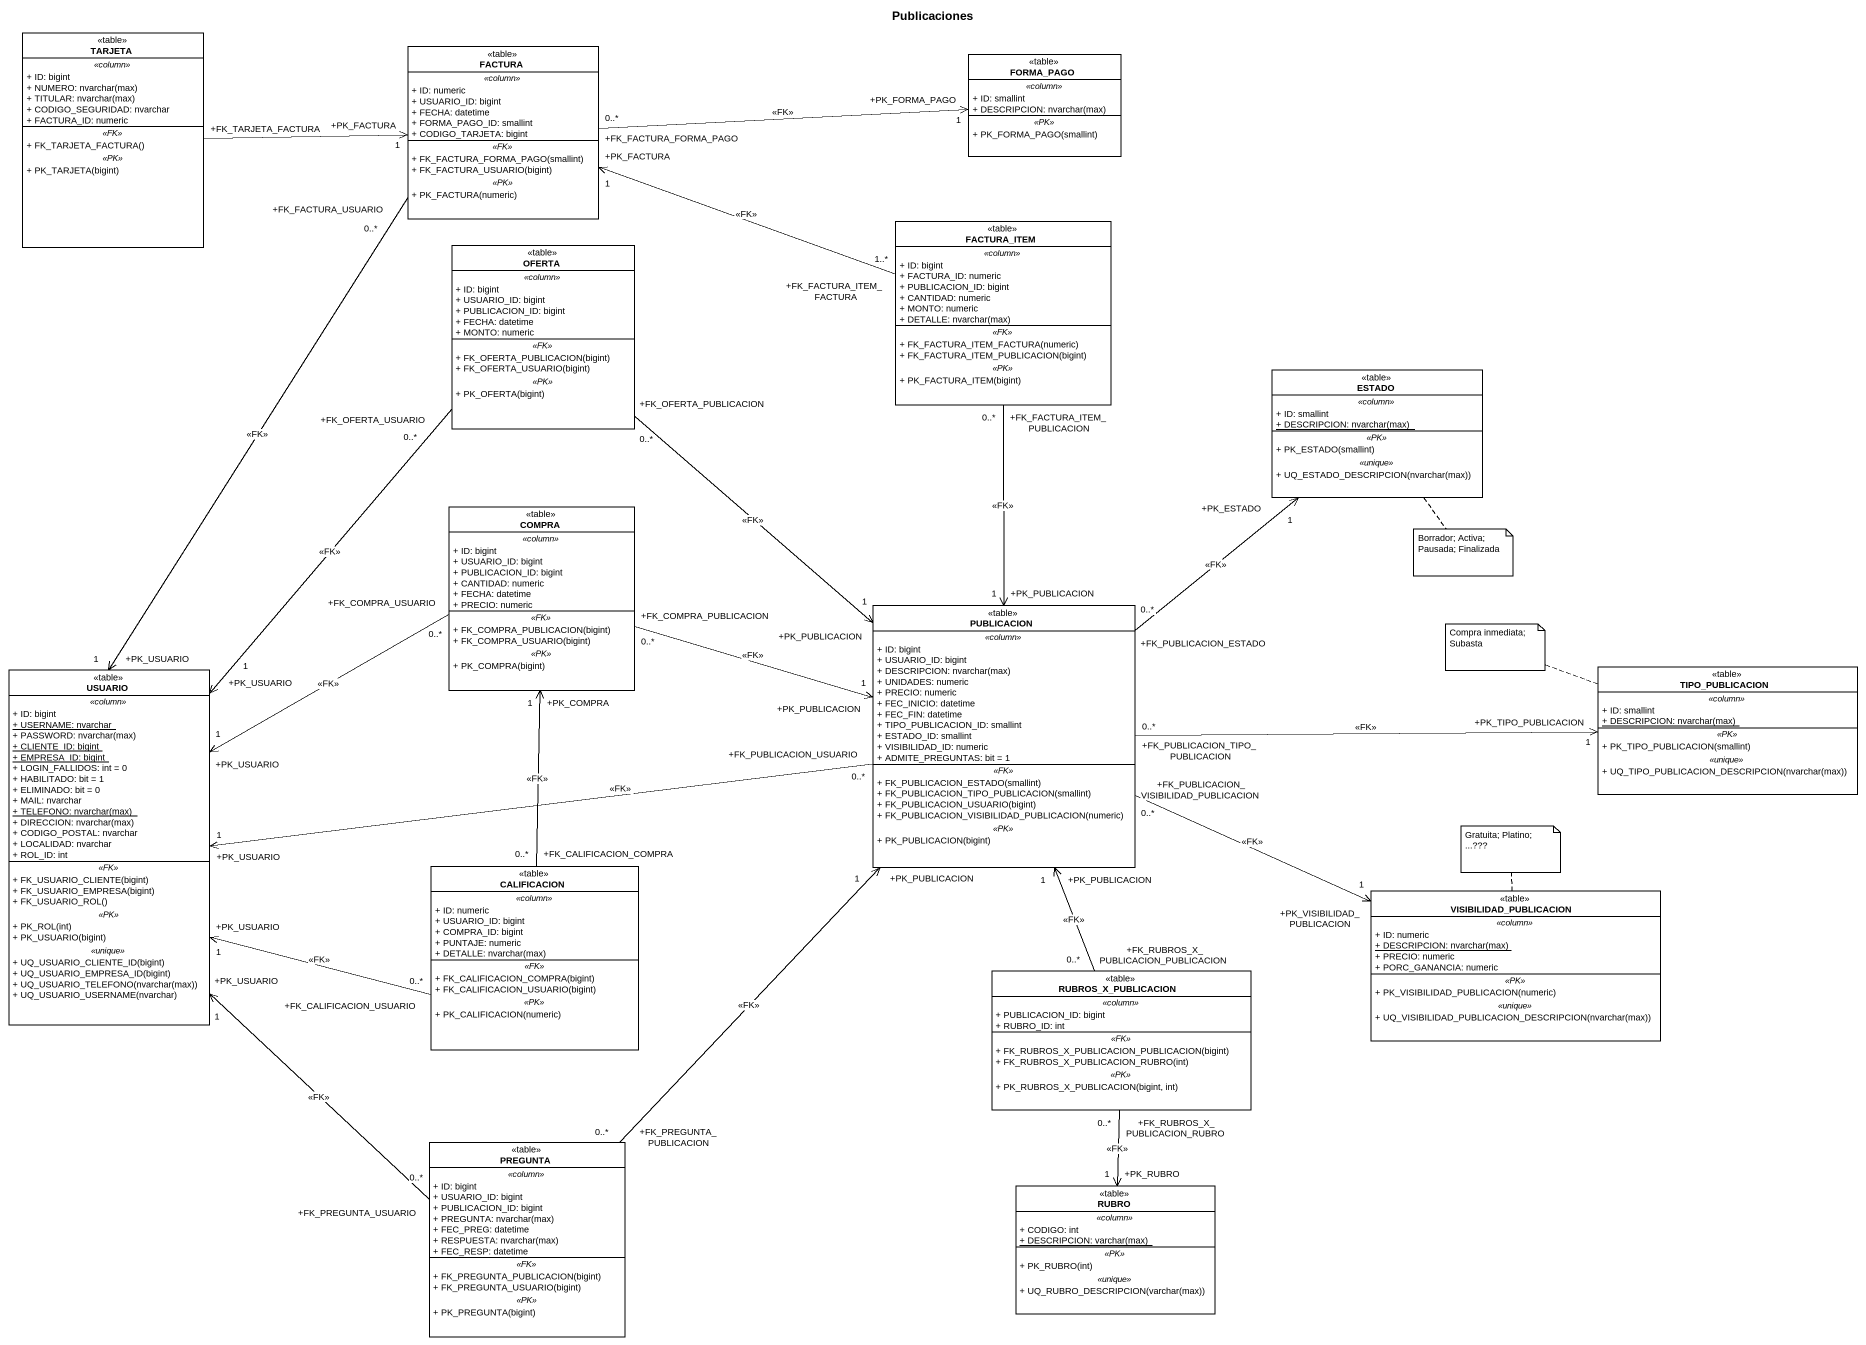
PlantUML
@startuml
title Publicaciones
hide circle
hide empty members
skinparam classAttributeIconSize 0
class TARJETA <<table>> {
  .. <<column>> ..
  + ID: bigint
  {field} + NUMERO: nvarchar(max)
  {field} + TITULAR: nvarchar(max)
  + CODIGO_SEGURIDAD: nvarchar
  + FACTURA_ID: numeric
  .. <<FK>> ..
  + FK_TARJETA_FACTURA()
  .. <<PK>> ..
  + PK_TARJETA(bigint)
}
class FACTURA <<table>> {
  .. <<column>> ..
  + ID: numeric
  + USUARIO_ID: bigint
  + FECHA: datetime
  + FORMA_PAGO_ID: smallint
  + CODIGO_TARJETA: bigint
  .. <<FK>> ..
  + FK_FACTURA_FORMA_PAGO(smallint)
  + FK_FACTURA_USUARIO(bigint)
  .. <<PK>> ..
  + PK_FACTURA(numeric)
}
class FORMA_PAGO <<table>> {
  .. <<column>> ..
  + ID: smallint
  {field} + DESCRIPCION: nvarchar(max)
  .. <<PK>> ..
  + PK_FORMA_PAGO(smallint)
}
class FACTURA_ITEM <<table>> {
  .. <<column>> ..
  + ID: bigint
  + FACTURA_ID: numeric
  + PUBLICACION_ID: bigint
  + CANTIDAD: numeric
  + MONTO: numeric
  {field} + DETALLE: nvarchar(max)
  .. <<FK>> ..
  + FK_FACTURA_ITEM_FACTURA(numeric)
  + FK_FACTURA_ITEM_PUBLICACION(bigint)
  .. <<PK>> ..
  + PK_FACTURA_ITEM(bigint)
}
class OFERTA <<table>> {
  .. <<column>> ..
  + ID: bigint
  + USUARIO_ID: bigint
  + PUBLICACION_ID: bigint
  + FECHA: datetime
  + MONTO: numeric
  .. <<FK>> ..
  + FK_OFERTA_PUBLICACION(bigint)
  + FK_OFERTA_USUARIO(bigint)
  .. <<PK>> ..
  + PK_OFERTA(bigint)
}
class ESTADO <<table>> {
  .. <<column>> ..
  + ID: smallint
  {static} {field} + DESCRIPCION: nvarchar(max)
  .. <<PK>> ..
  + PK_ESTADO(smallint)
  .. <<unique>> ..
  + UQ_ESTADO_DESCRIPCION(nvarchar(max))
}
class COMPRA <<table>> {
  .. <<column>> ..
  + ID: bigint
  + USUARIO_ID: bigint
  + PUBLICACION_ID: bigint
  + CANTIDAD: numeric
  + FECHA: datetime
  + PRECIO: numeric
  .. <<FK>> ..
  + FK_COMPRA_PUBLICACION(bigint)
  + FK_COMPRA_USUARIO(bigint)
  .. <<PK>> ..
  + PK_COMPRA(bigint)
}
class PUBLICACION <<table>> {
  .. <<column>> ..
  + ID: bigint
  + USUARIO_ID: bigint
  {field} + DESCRIPCION: nvarchar(max)
  + UNIDADES: numeric
  + PRECIO: numeric
  + FEC_INICIO: datetime
  + FEC_FIN: datetime
  + TIPO_PUBLICACION_ID: smallint
  + ESTADO_ID: smallint
  + VISIBILIDAD_ID: numeric
  + ADMITE_PREGUNTAS: bit = 1
  .. <<FK>> ..
  + FK_PUBLICACION_ESTADO(smallint)
  + FK_PUBLICACION_TIPO_PUBLICACION(smallint)
  + FK_PUBLICACION_USUARIO(bigint)
  + FK_PUBLICACION_VISIBILIDAD_PUBLICACION(numeric)
  .. <<PK>> ..
  + PK_PUBLICACION(bigint)
}
class USUARIO <<table>> {
  .. <<column>> ..
  + ID: bigint
  {static} + USERNAME: nvarchar
  {field} + PASSWORD: nvarchar(max)
  {static} + CLIENTE_ID: bigint
  {static} + EMPRESA_ID: bigint
  + LOGIN_FALLIDOS: int = 0
  + HABILITADO: bit = 1
  + ELIMINADO: bit = 0
  + MAIL: nvarchar
  {static} {field} + TELEFONO: nvarchar(max)
  {field} + DIRECCION: nvarchar(max)
  + CODIGO_POSTAL: nvarchar
  + LOCALIDAD: nvarchar
  + ROL_ID: int
  .. <<FK>> ..
  + FK_USUARIO_CLIENTE(bigint)
  + FK_USUARIO_EMPRESA(bigint)
  + FK_USUARIO_ROL()
  .. <<PK>> ..
  + PK_ROL(int)
  + PK_USUARIO(bigint)
  .. <<unique>> ..
  + UQ_USUARIO_CLIENTE_ID(bigint)
  + UQ_USUARIO_EMPRESA_ID(bigint)
  + UQ_USUARIO_TELEFONO(nvarchar(max))
  + UQ_USUARIO_USERNAME(nvarchar)
}
class TIPO_PUBLICACION <<table>> {
  .. <<column>> ..
  + ID: smallint
  {static} {field} + DESCRIPCION: nvarchar(max)
  .. <<PK>> ..
  + PK_TIPO_PUBLICACION(smallint)
  .. <<unique>> ..
  + UQ_TIPO_PUBLICACION_DESCRIPCION(nvarchar(max))
}
class CALIFICACION <<table>> {
  .. <<column>> ..
  + ID: numeric
  + USUARIO_ID: bigint
  + COMPRA_ID: bigint
  + PUNTAJE: numeric
  {field} + DETALLE: nvarchar(max)
  .. <<FK>> ..
  + FK_CALIFICACION_COMPRA(bigint)
  + FK_CALIFICACION_USUARIO(bigint)
  .. <<PK>> ..
  + PK_CALIFICACION(numeric)
}
class VISIBILIDAD_PUBLICACION <<table>> {
  .. <<column>> ..
  + ID: numeric
  {static} {field} + DESCRIPCION: nvarchar(max)
  + PRECIO: numeric
  + PORC_GANANCIA: numeric
  .. <<PK>> ..
  + PK_VISIBILIDAD_PUBLICACION(numeric)
  .. <<unique>> ..
  + UQ_VISIBILIDAD_PUBLICACION_DESCRIPCION(nvarchar(max))
}
class RUBROS_X_PUBLICACION <<table>> {
  .. <<column>> ..
  + PUBLICACION_ID: bigint
  + RUBRO_ID: int
  .. <<FK>> ..
  + FK_RUBROS_X_PUBLICACION_PUBLICACION(bigint)
  + FK_RUBROS_X_PUBLICACION_RUBRO(int)
  .. <<PK>> ..
  + PK_RUBROS_X_PUBLICACION(bigint, int)
}
class PREGUNTA <<table>> {
  .. <<column>> ..
  + ID: bigint
  + USUARIO_ID: bigint
  + PUBLICACION_ID: bigint
  {field} + PREGUNTA: nvarchar(max)
  + FEC_PREG: datetime
  {field} + RESPUESTA: nvarchar(max)
  + FEC_RESP: datetime
  .. <<FK>> ..
  + FK_PREGUNTA_PUBLICACION(bigint)
  + FK_PREGUNTA_USUARIO(bigint)
  .. <<PK>> ..
  + PK_PREGUNTA(bigint)
}
class RUBRO <<table>> {
  .. <<column>> ..
  + CODIGO: int
  {static} {field} + DESCRIPCION: varchar(max)
  .. <<PK>> ..
  + PK_RUBRO(int)
  .. <<unique>> ..
  + UQ_RUBRO_DESCRIPCION(varchar(max))
}
TARJETA "+FK_TARJETA_FACTURA" -right-> "+PK_FACTURA\n1" FACTURA
FACTURA "+FK_FACTURA_FORMA_PAGO\n0..*" -right-> "+PK_FORMA_PAGO\n1" FORMA_PAGO : <<FK>>
FACTURA "+FK_FACTURA_USUARIO\n0..*" --> "+PK_USUARIO\n1" USUARIO : <<FK>>
FACTURA_ITEM "+FK_FACTURA_ITEM_FACTURA\n1..*" -left-> "+PK_FACTURA\n1" FACTURA : <<FK>>
FACTURA_ITEM "+FK_FACTURA_ITEM_PUBLICACION\n0..*" --> "+PK_PUBLICACION\n1" PUBLICACION : <<FK>>
OFERTA "+FK_OFERTA_PUBLICACION\n0..*" --> "+PK_PUBLICACION\n1" PUBLICACION : <<FK>>
OFERTA "+FK_OFERTA_USUARIO\n0..*" --> "+PK_USUARIO\n1" USUARIO : <<FK>>
COMPRA "+FK_COMPRA_PUBLICACION\n0..*" -right-> "+PK_PUBLICACION\n1" PUBLICACION : <<FK>>
COMPRA "+FK_COMPRA_USUARIO\n0..*" -left-> "+PK_USUARIO\n1" USUARIO : <<FK>>
PUBLICACION "+FK_PUBLICACION_ESTADO\n0..*" -up-> "+PK_ESTADO\n1" ESTADO : <<FK>>
PUBLICACION "+FK_PUBLICACION_USUARIO\n0..*" -left-> "+PK_USUARIO\n1" USUARIO : <<FK>>
PUBLICACION "+FK_PUBLICACION_TIPO_PUBLICACION\n0..*" -right-> "+PK_TIPO_PUBLICACION\n1" TIPO_PUBLICACION : <<FK>>
PUBLICACION "+FK_PUBLICACION_VISIBILIDAD_PUBLICACION\n0..*" -right-> "+PK_VISIBILIDAD_PUBLICACION\n1" VISIBILIDAD_PUBLICACION : <<FK>>
CALIFICACION "+FK_CALIFICACION_COMPRA\n0..*" -up-> "+PK_COMPRA\n1" COMPRA : <<FK>>
CALIFICACION "+FK_CALIFICACION_USUARIO\n0..*" -left-> "+PK_USUARIO\n1" USUARIO : <<FK>>
RUBROS_X_PUBLICACION "+FK_RUBROS_X_PUBLICACION_PUBLICACION\n0..*" -up-> "+PK_PUBLICACION\n1" PUBLICACION : <<FK>>
RUBROS_X_PUBLICACION "+FK_RUBROS_X_PUBLICACION_RUBRO\n0..*" --> "+PK_RUBRO\n1" RUBRO : <<FK>>
PREGUNTA "+FK_PREGUNTA_PUBLICACION\n0..*" -up-> "+PK_PUBLICACION\n1" PUBLICACION : <<FK>>
PREGUNTA "+FK_PREGUNTA_USUARIO\n0..*" -up-> "+PK_USUARIO\n1" USUARIO : <<FK>>
note bottom of ESTADO : Borrador; Activa; Pausada; Finalizada
note left of TIPO_PUBLICACION : Compra inmediata; Subasta
note top of VISIBILIDAD_PUBLICACION : Gratuita; Platino; ...???
@enduml
